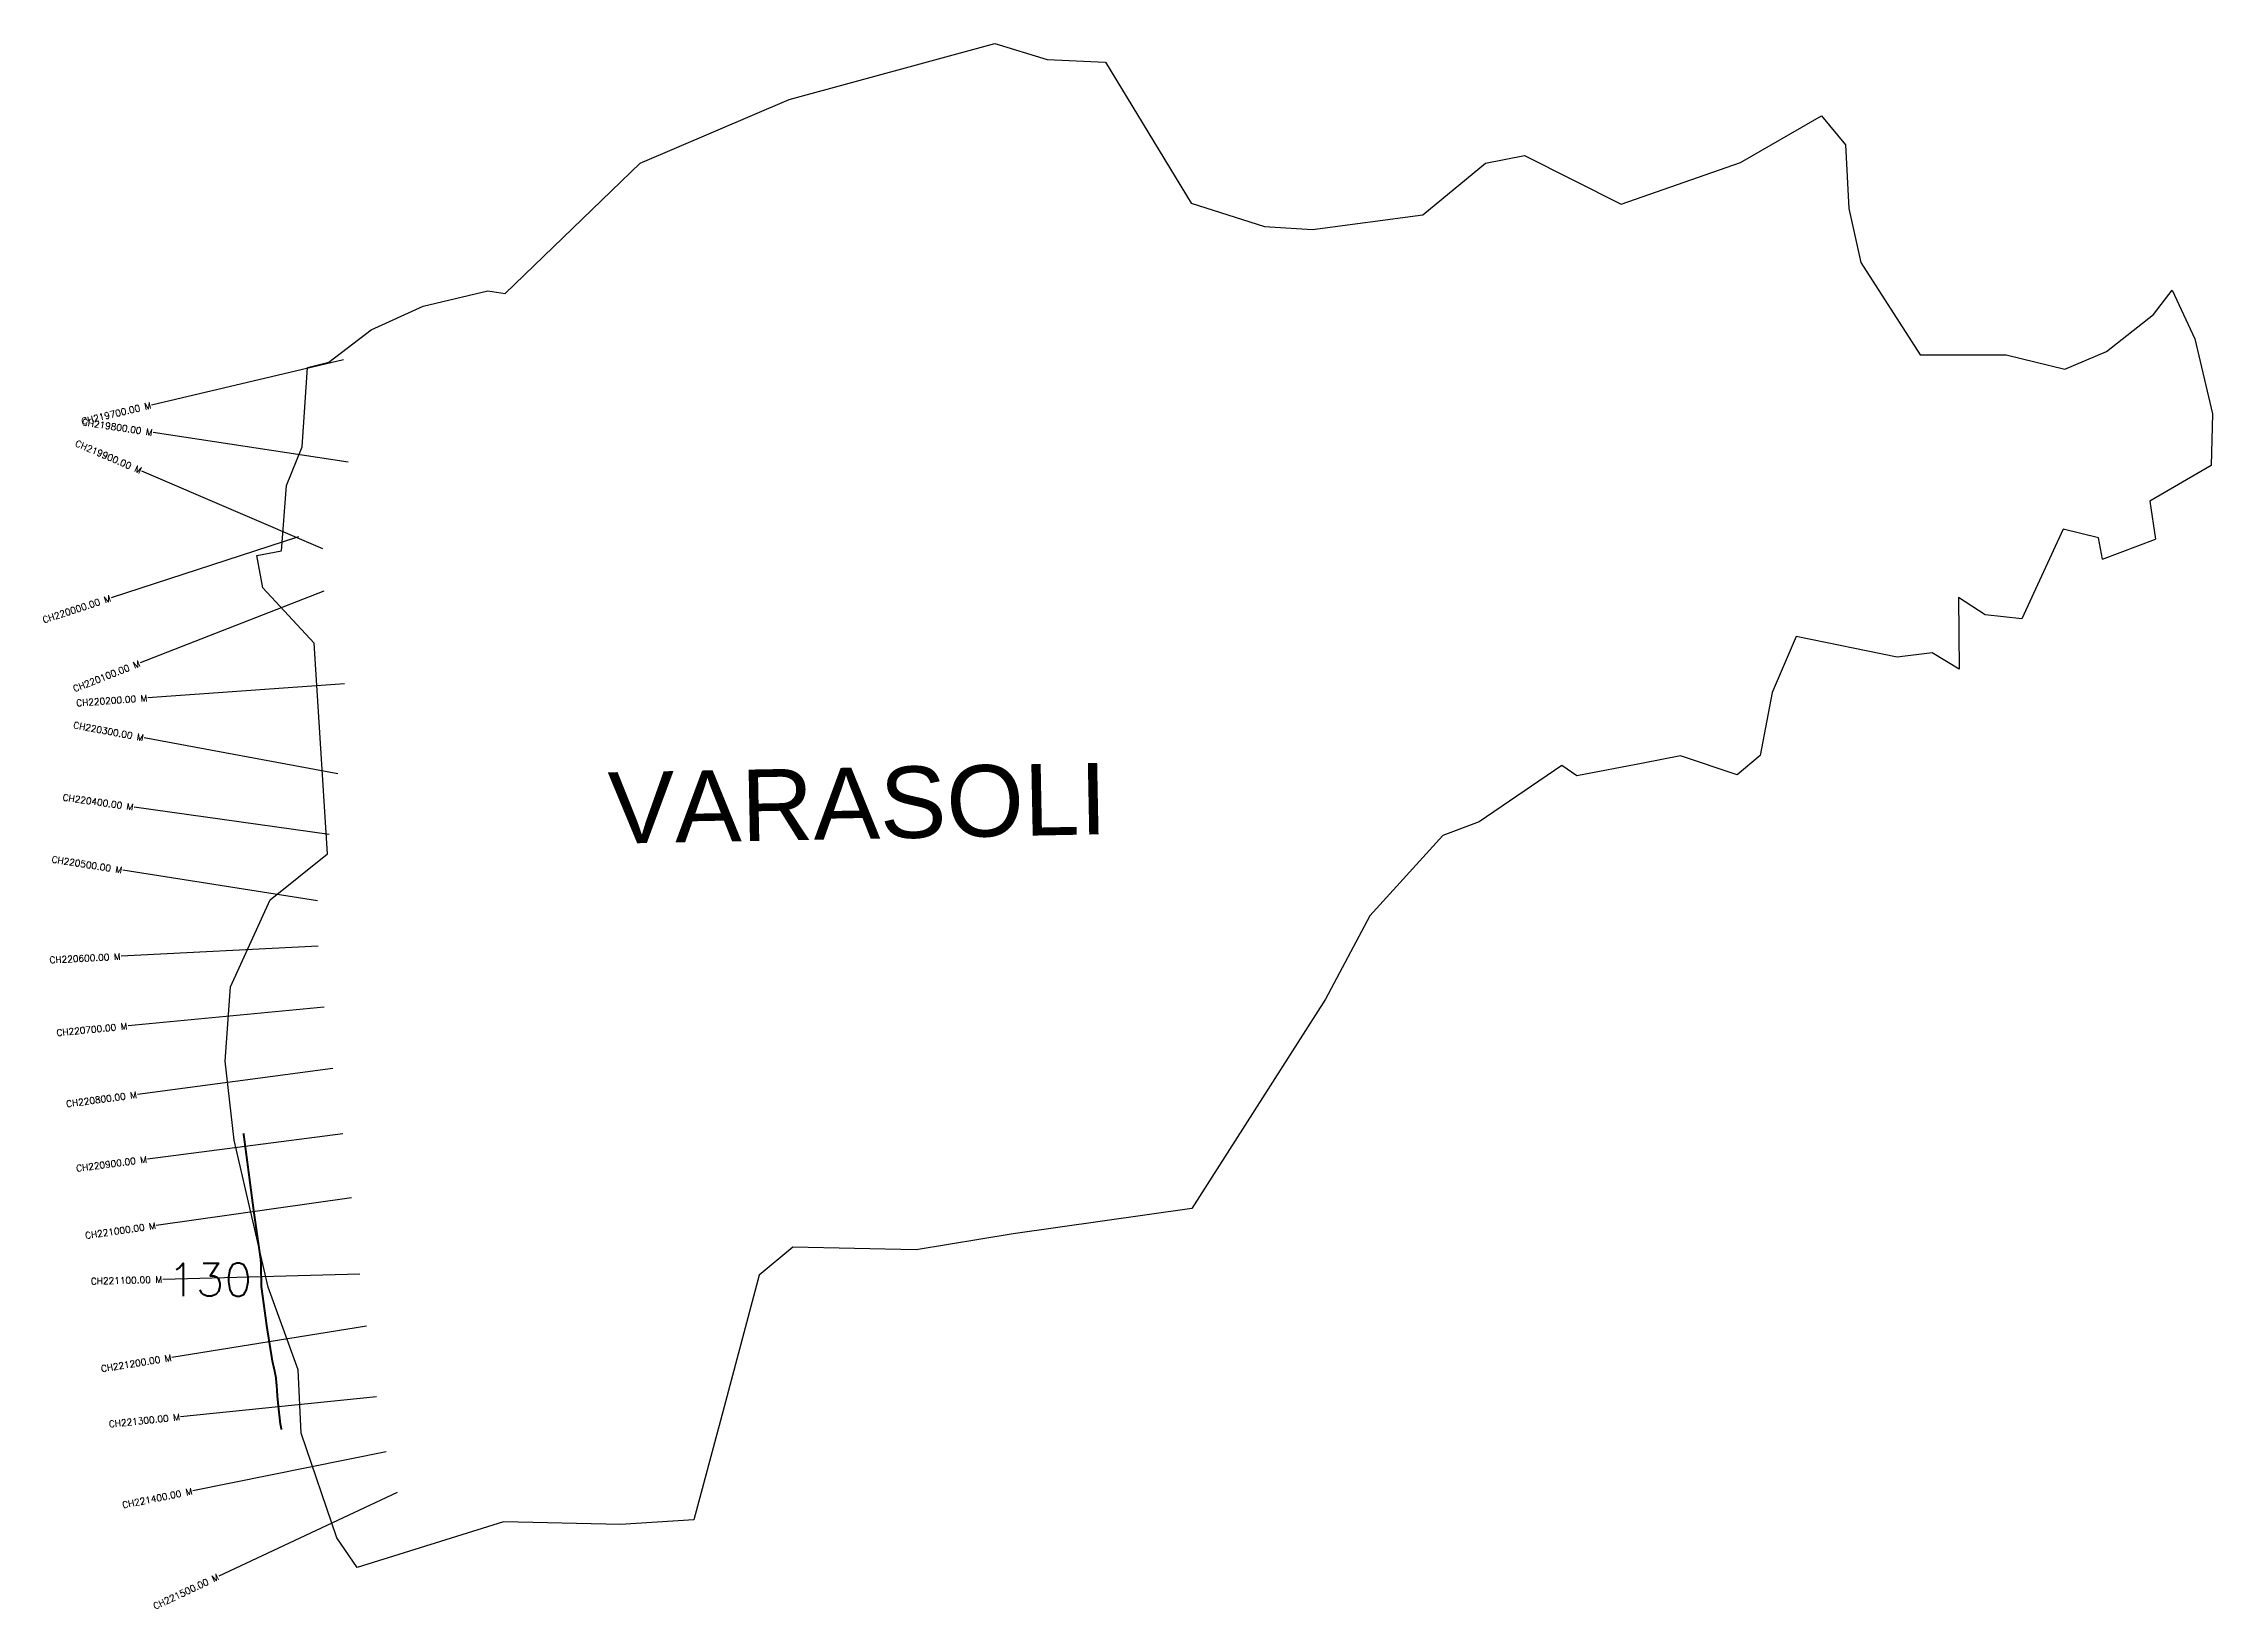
# Model space of a CAD drawing. Header units: metres. Extents: x 274371 to 277673, y 2063754 to 2066136.
import ezdxf
from ezdxf.enums import TextEntityAlignment as Align

# ---------------------------------------------------------------- set-up
doc = ezdxf.new("R2010")
doc.units = ezdxf.units.M
doc.header["$MEASUREMENT"] = 0
for name, color, linetype in [('ARTIFICIALLY PROTECTED', 4, 'Continuous'), ('CS', 134, 'Continuous'), ('CSMark', 6, 'Continuous'), ('village', 3, 'Continuous'), ('VILLAGE NAME', 250, 'Continuous')]:
    doc.layers.add(name, color=color, linetype=linetype)
doc.styles.get("Standard").update_dxf_attribs({"font": 'simplex.shx'})

msp = doc.modelspace()

# ---------------------------------------------------------------- linework, layer by layer
at = {"color": 6, "flags": 128}
msp.add_lwpolyline([(277505.6, 2065350.9), (277586.4, 2065381.6)], dxfattribs=at)
at = {"layer": 'ARTIFICIALLY PROTECTED', "const_width": 3, "flags": 128}
msp.add_lwpolyline([(274675.7, 2064477.2), (274676.1, 2064475.1), (274682.8, 2064424.2), (274691.2, 2064360.2), (274702.1, 2064284.1), (274703.1, 2064242.8), (274711.4, 2064182.1), (274719.7, 2064130.5), (274722.7, 2064117.5), (274725, 2064106.3), (274726.4, 2064091.5), (274727.4, 2064075.9), (274729.8, 2064052.7), (274731.8, 2064035), (274733.6, 2064026)], dxfattribs=at)
at = {"layer": 'CS'}
for p, q in [((274827.9, 2065654.5), (274535.8, 2065585.8)), ((274834.9, 2065498.9), (274538.3, 2065543.7)), ((274796.8, 2065366.9), (274521.1, 2065485.2)), ((274759.6, 2065385.1), (274474.4, 2065292.2)), ((274798, 2065302.5), (274518.6, 2065193.2)), ((274829.6, 2065161.2), (274530.3, 2065139.9)), ((274819.5, 2065024.3), (274524.5, 2065079)), ((274806.1, 2064931.8), (274509.1, 2064973.5)), ((274788.4, 2064830.9), (274492, 2064877.6)), ((274789.3, 2064762.1), (274489.7, 2064746.6)), ((274798.6, 2064669.3), (274500, 2064640.5)), ((274811.7, 2064575.6), (274514.3, 2064536.2)), ((274827.2, 2064476.5), (274529.7, 2064437.8)), ((274840, 2064379.1), (274543, 2064336.8)), ((274852.7, 2064262.7), (274552.8, 2064254.8)), ((274863.2, 2064183.3), (274566.9, 2064135.9)), ((274878.2, 2064075.9), (274579.7, 2064045.5)), ((274892.8, 2063992), (274598.7, 2063932.7)), ((274909.9, 2063930.3), (274638.2, 2063802.9))]:
    msp.add_line(p, q, dxfattribs=at)
at = {"layer": 'village', "color": 6}
for points in [[(274656.1, 2064700.2, 0), (274716.3, 2064832.3, 0), (274803.8, 2064902.4, 0), (274783.5, 2065223.1, 0), (274705, 2065307.5, 0), (274696.1, 2065356.8, 0), (274733.6, 2065363.9, 0), (274741.5, 2065463.3, 0), (274765.2, 2065522, 0), (274773.2, 2065642.7, 0), (274805.6, 2065651, 0), (274870.1, 2065700.1, 0), (274949.1, 2065736.5, 0), (275047.7, 2065759.8, 0), (275074.3, 2065755.5, 0), (275279.7, 2065953.7, 0), (275506.4, 2066050.9, 0), (275819.8, 2066136.3, 0), (275899.2, 2066111.8, 0), (275988.1, 2066107.5, 0), (276118.7, 2065892.9, 0), (276230.1, 2065857.7, 0), (276303.3, 2065852.8, 0), (276471, 2065875.1, 0), (276566.4, 2065953.8, 0), (276625.9, 2065965.7, 0), (276772.9, 2065891.3, 0), (276954.8, 2065954.7, 0), (277078.2, 2066026.1, 0), (277114.5, 2065981.9, 0), (277119.8, 2065885.1, 0), (277138.1, 2065802.6, 0), (277228.5, 2065662.3, 0), (277359.4, 2065662.1, 0), (277448.7, 2065640.5, 0), (277511.7, 2065667.4, 0), (277583.3, 2065723.7, 0), (277611.8, 2065760.5, 0), (277646.5, 2065686.4, 0), (277673.5, 2065572.2, 0), (277671.4, 2065493.5, 0), (277578.1, 2065439.6, 0), (277586.4, 2065381.6, 0)], [(277505.6, 2065350.9, 0), (277499.8, 2065383.6, 0), (277445.8, 2065396.7, 0), (277383.2, 2065260.3, 0), (277327.4, 2065266.5, 0), (277286.8, 2065293, 0), (277287.6, 2065183.9, 0), (277246.3, 2065208.5, 0), (277193.5, 2065202, 0), (277039.7, 2065233.5, 0), (277003, 2065148.2, 0), (276984.9, 2065052.2, 0), (276949.5, 2065022.6, 0), (276863.5, 2065051.8, 0), (276806.4, 2065040.8, 0), (276705.4, 2065021.2, 0), (276682.7, 2065036.9, 0), (276556.7, 2064951.4, 0), (276501.8, 2064930.3, 0), (276390.6, 2064808.4, 0), (276323.2, 2064681.1, 0), (276119.7, 2064362.8, 0), (275847.5, 2064324, 0), (275699.8, 2064299.5, 0), (275512.3, 2064304, 0), (275460.8, 2064261.2, 0), (275407.7, 2064060.9, 0), (275361.5, 2063888.6, 0), (275249.5, 2063881.5, 0), (275071.7, 2063885.5, 0), (274849, 2063816, 0), (274817.9, 2063861.3, 0), (274763.8, 2064020.8, 0), (274758.8, 2064117.1, 0), (274713.1, 2064242.9, 0), (274661.5, 2064466.5, 0), (274648, 2064587.1, 0), (274656.1, 2064700.2, 0)]]:
    msp.add_polyline3d(points, dxfattribs=at)

# ---------------------------------------------------------------- texts
at = {"insert": (274560.6, 2064279.4), "char_height": 50, "attachment_point": 1}
msp.add_mtext_dynamic_manual_height_columns('130', width=84.374, gutter_width=1, heights=[74.2], dxfattribs=at)
at = {"layer": 'CSMark'}
for s, rotation, p in [('CH219700.00 M', 13.2375, (274534.9, 2065585.5)), ('CH219800.00 M', 351.4199, (274537.3, 2065543.8)), ('CH219900.00 M', 336.7932, (274520.2, 2065485.6)), ('CH220000.00 M', 18.0502, (274473.4, 2065291.9)), ('CH220100.00 M', 21.3802, (274517.7, 2065192.8)), ('CH220200.00 M', 4.077, (274529.3, 2065139.8)), ('CH220300.00 M', 349.5038, (274523.6, 2065079.1)), ('CH220400.00 M', 352.0086, (274508.1, 2064973.7)), ('CH220500.00 M', 351.053, (274491, 2064877.7)), ('CH220600.00 M', 2.9624, (274488.7, 2064746.5)), ('CH220700.00 M', 5.51, (274499, 2064640.4)), ('CH220800.00 M', 7.5455, (274513.3, 2064536)), ('CH220900.00 M', 7.4156, (274528.7, 2064437.6)), ('CH221000.00 M', 8.114, (274542.1, 2064336.7)), ('CH221100.00 M', 1.5023, (274551.8, 2064254.8)), ('CH221200.00 M', 9.1012, (274565.9, 2064135.7)), ('CH221300.00 M', 5.8308, (274578.8, 2064045.4)), ('CH221400.00 M', 11.4002, (274597.7, 2063932.5)), ('CH221500.00 M', 25.1188, (274637.3, 2063802.5))]:
    msp.add_text(s, height=10, rotation=rotation, dxfattribs=at).set_placement(p, align=Align.MIDDLE_RIGHT)
at = {"layer": 'VILLAGE NAME', "insert": (275229.7, 2065026.6), "char_height": 108.748, "attachment_point": 1, "rotation": 1.1028}
msp.add_mtext_dynamic_manual_height_columns('{\\fArial|b0|i0|c0|p34;VARASOLI}', width=726.929, gutter_width=543.7, heights=[0], dxfattribs=at)

doc.saveas('drawing.dxf')
